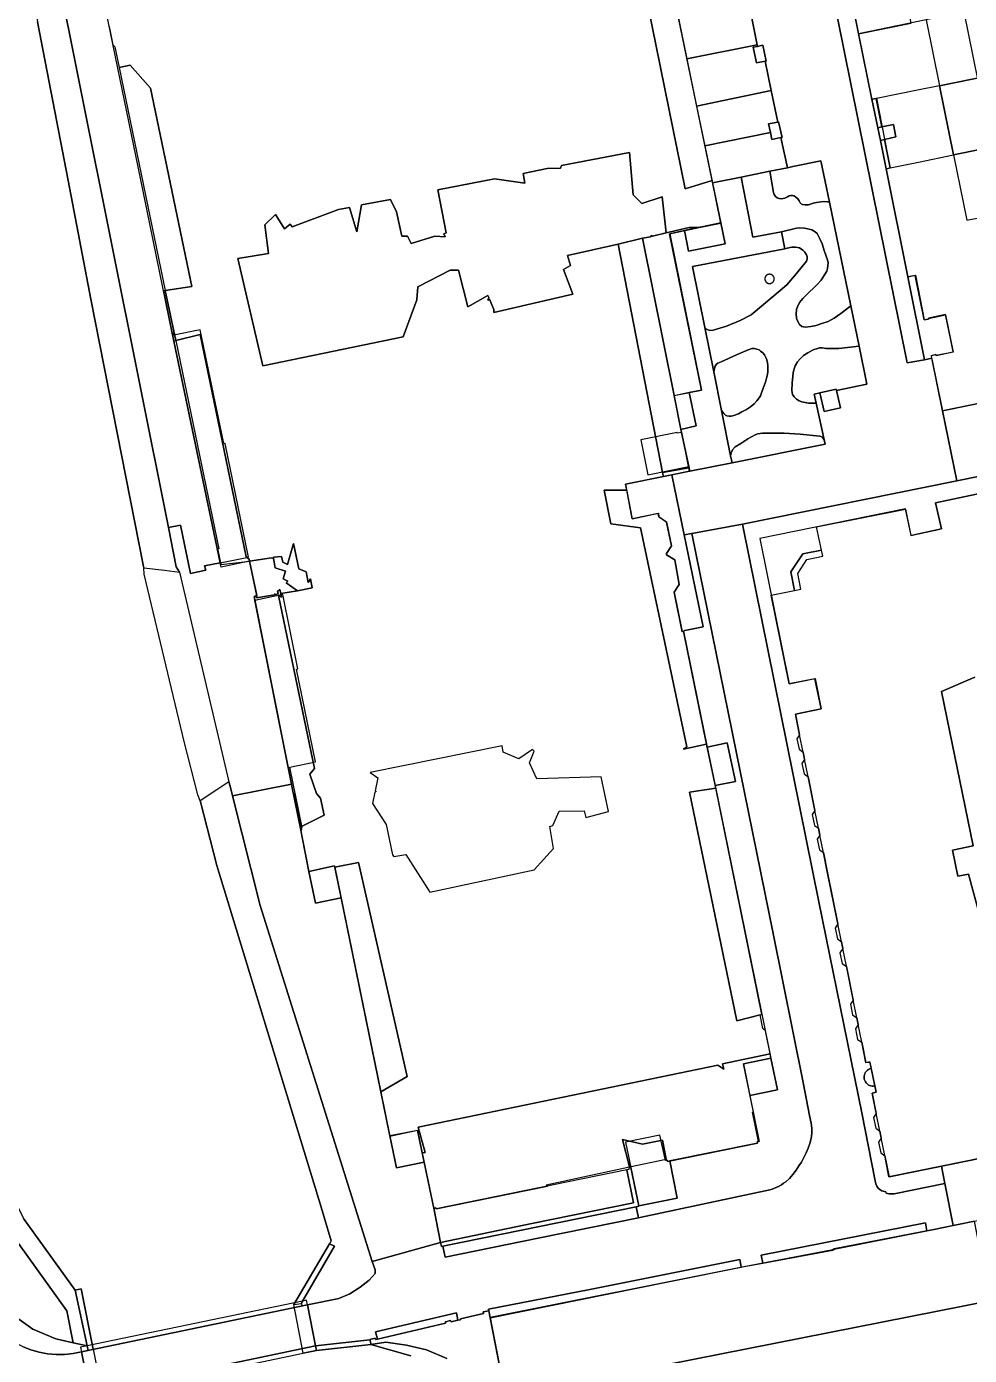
# Model space of a CAD drawing. Header units: metres. Extents: x -62 to 637, y -499 to 559.
# Drawn here: x 192.9 to 264.6, y 169.2 to 270.3 of the extents above; entities that cross this region are included whole.
import ezdxf

# ---------------------------------------------------------------- set-up
doc = ezdxf.new("R2010")
doc.units = ezdxf.units.M

msp = doc.modelspace()

# ---------------------------------------------------------------- linework, layer by layer
at = {"layer": 'building_2', "color": 1}
for points in [[(260.2, 270.53), (260.02, 271.41), (263.56, 271.25), (264.23, 271.38), (263.14, 276.78), (255.1, 275.16), (256.2, 269.72), (260.2, 270.53)], [(241.53, 275.62), (240.33, 275.47), (239.85, 273.41), (242.99, 257.91), (245.05, 258.56), (242.03, 273.16), (241.53, 275.62)], [(203.44, 250.19), (205.45, 250.5), (202.31, 265.59), (200.77, 267.34), (199.92, 267.16), (203.44, 250.19)], [(239.7, 256.81), (239.05, 257.47), (238.75, 260.69), (233.6, 259.69), (233.52, 259.5), (232.49, 259.47), (230.66, 259.09), (230.79, 258.34), (228.49, 258.69), (224.18, 257.84), (224.82, 254.56), (224.63, 254.5), (224.73, 254.28), (223.95, 254.31), (222.14, 253.75), (221.88, 254.31), (221.43, 254.31), (221.02, 256.16), (220.58, 257.12), (218.37, 256.69), (218.01, 254.66), (217.45, 256.5), (216.62, 256.34), (213.09, 255.03), (212.94, 255.22), (212.5, 254.88), (211.83, 255.97), (211.01, 255.19), (211.29, 253), (208.96, 252.62), (210.87, 244.44), (221.53, 246.66), (222.59, 249.47), (222.65, 250.47), (225.12, 251.72), (225.74, 251.72), (226.47, 248.94), (227.99, 249.81), (228.06, 249.66), (227.99, 249.44), (228.11, 249.53), (228.44, 248.75), (228.45, 248.5), (234.46, 249.91), (233.73, 251.78), (234.27, 252.09), (234.05, 252.84), (237.89, 253.72), (239.75, 254.16), (240.36, 254.28), (240.43, 254.38), (240.51, 254.31), (241.55, 254.56), (241.24, 257.31), (239.7, 256.81)], [(240.36, 254.28), (239.75, 254.16), (242.15, 242.19), (244.24, 242.59), (241.81, 254.5), (244.06, 254.97), (243.31, 254.97), (241.55, 254.56), (240.51, 254.31), (240.43, 254.38), (240.36, 254.28)], [(243.27, 236.69), (242.91, 238.5), (242.71, 239.38), (242.15, 242.19), (239.75, 254.16), (237.89, 253.72), (241.27, 236.34), (243.27, 236.69)], [(204.09, 246.34), (204.23, 246.38), (203.44, 250.19), (203.3, 250.16), (203.96, 246.94), (204.09, 246.34)], [(209.84, 229.59), (209.85, 229.62), (209.83, 229.75), (209.59, 229.91), (206.09, 246.84), (204.23, 246.38), (207.51, 230.53), (207.4, 230.56), (207.66, 229.34), (209.66, 229.56), (209.84, 229.59)], [(243.34, 236.44), (243.27, 236.69), (241.27, 236.34), (241.34, 236.03), (243.34, 236.44)], [(239.59, 232.12), (243.12, 215.47), (242.88, 215.28), (244.63, 215.66), (242.87, 224.25), (242.78, 224.22), (242.17, 227.22), (242.55, 227.81), (242.2, 229.69), (241.59, 230.06), (241.57, 230.16), (241.97, 230.75), (241.59, 232.56), (241, 232.97), (240.95, 233.22), (238.97, 232.81), (238.55, 235), (236.83, 235), (237.35, 232.44), (239.59, 232.12)], [(214.15, 228.78), (213.61, 229), (213.2, 230.94), (212.73, 229.34), (212.37, 229.5), (212.27, 229.94), (211.66, 229.88), (211.68, 229.78), (211.81, 229.09), (212.58, 228.84), (212.41, 228.25), (212.77, 228.06), (212.63, 227.94), (213.51, 227.34), (214.62, 227.56), (214.48, 228.25), (214.3, 227.97), (214.15, 228.78)], [(212.63, 227.94), (212.77, 228.06), (212.41, 228.25), (212.58, 228.84), (211.81, 229.09), (211.68, 229.78), (211.51, 229.84), (209.84, 229.59), (210.4, 226.97), (210.39, 226.81), (211.75, 227.03), (211.8, 227.09), (211.84, 227.06), (212.02, 227.09), (211.98, 227.28), (212.16, 227.44), (212.22, 227.12), (213.51, 227.34), (212.63, 227.94)], [(212.02, 227.09), (211.84, 227.06), (211.8, 227.09), (211.75, 227.03), (210.39, 226.81), (210.4, 226.97), (210.21, 226.91), (210.23, 226.78), (213.2, 211.84), (213.26, 211.91), (213.74, 209.38), (215.52, 210.25), (215.25, 211.56), (214.95, 211.91), (214.44, 213.38), (214.79, 213.81), (212.05, 226.97), (212.28, 226.84), (212.22, 227.12), (212.16, 227.44), (211.98, 227.28), (212.02, 227.09)], [(230.33, 214.56), (229.16, 215.06), (229.06, 215.53), (219.03, 213.5), (219.62, 213.09), (219.41, 212.12), (219.48, 212.06), (219.39, 212), (219.2, 211.16), (220.25, 209.56), (220.73, 207.25), (220.83, 207.12), (221.73, 207.28), (223.57, 204.41), (231.51, 206.09), (232.97, 207.72), (232.69, 209.41), (232.93, 209.47), (233.41, 210.56), (235.32, 210.59), (235.44, 210.09), (237.16, 210.53), (236.61, 213.19), (231.7, 213.03), (231.16, 214.25), (231.52, 215.12), (231.38, 215.25), (230.33, 214.56)], [(246.93, 194.62), (248.71, 195.06), (248.84, 195.09), (245.32, 212.31), (243.34, 212), (246.93, 194.62)], [(216.33, 206.31), (219.84, 189.22), (221.84, 190.38), (218.15, 206.66), (216.33, 206.31)], [(238.24, 185.59), (239.75, 185.22), (241.27, 185.53), (241.55, 184.09), (241.56, 184), (241.64, 184), (241.66, 183.91), (248.49, 185.31), (248.48, 185.41), (248.59, 185.44), (248.12, 187.66), (248.19, 187.66), (247.44, 191.34), (249.52, 191.78), (249.46, 192.09), (245.84, 191.34), (245.93, 190.94), (245.49, 191.25), (222.69, 186.53), (223.22, 184.59), (222.99, 184.56), (223.86, 180.34), (224.02, 180.38), (224.05, 180.31), (232.51, 182.03), (232.42, 182.12), (238.77, 183.5), (238.24, 185.59)], [(239.75, 185.22), (238.24, 185.59), (238.77, 183.5), (241.55, 184.09), (241.27, 185.53), (239.75, 185.22)], [(229.33, 166.03), (266.17, 173.31), (265.01, 179.38), (261.8, 178.72), (254.34, 177.25), (254.24, 177.19), (247.34, 175.88), (228.17, 172.03), (229.33, 166.03)]]:
    msp.add_lwpolyline(points, close=True, dxfattribs=at)
for points in [[(199.16, 270.28), (199.45, 268.88), (199.59, 268.72), (199.92, 267.16), (200.77, 267.34), (202.31, 265.59), (205.45, 250.5), (203.44, 250.19), (204.23, 246.38), (206.09, 246.84), (209.59, 229.91), (209.83, 229.75), (209.85, 229.62), (209.84, 229.59), (211.51, 229.84), (211.68, 229.78), (211.66, 229.88), (212.27, 229.94), (212.37, 229.5), (212.73, 229.34), (213.2, 230.94), (213.61, 229), (214.15, 228.78), (214.3, 227.97), (214.48, 228.25), (214.62, 227.56), (213.51, 227.34), (212.22, 227.12), (212.28, 226.84), (212.05, 226.97), (214.79, 213.81), (214.44, 213.38), (214.95, 211.91), (215.25, 211.56), (215.52, 210.25), (213.74, 209.38), (213.7, 209.34), (214.37, 205.97), (216.31, 206.41), (216.33, 206.31), (218.15, 206.66), (221.84, 190.38), (219.84, 189.22), (220.53, 185.84), (222.64, 186.28), (222.99, 184.56), (223.22, 184.59), (222.69, 186.53), (245.49, 191.25), (245.93, 190.94), (245.84, 191.34), (249.46, 192.09), (249.1, 193.84), (248.92, 194.03), (248.71, 195.06), (246.93, 194.62), (243.34, 212), (245.32, 212.31), (244.63, 215.66), (242.88, 215.28), (243.12, 215.47), (243.12, 215.47), (239.59, 232.12), (237.35, 232.44), (236.83, 235), (238.55, 235), (238.45, 235.44), (241.34, 236.03), (241.27, 236.34), (237.89, 253.72), (234.05, 252.84), (234.27, 252.09), (233.73, 251.78), (234.46, 249.91), (228.45, 248.5), (228.44, 248.75), (228.11, 249.53), (227.99, 249.44), (228.06, 249.66), (227.99, 249.81), (226.47, 248.94), (225.74, 251.72), (225.12, 251.72), (222.65, 250.47), (222.59, 249.47), (221.53, 246.66), (210.87, 244.44), (208.96, 252.62), (211.29, 253), (211.01, 255.19), (211.83, 255.97), (212.5, 254.88), (212.94, 255.22), (213.09, 255.03), (216.62, 256.34), (217.45, 256.5), (218.01, 254.66), (218.37, 256.69), (220.58, 257.12), (221.02, 256.16), (221.43, 254.31), (221.88, 254.31), (222.14, 253.75), (223.95, 254.31), (224.73, 254.28), (224.63, 254.5), (224.82, 254.56), (224.18, 257.84), (228.49, 258.69), (230.79, 258.34), (230.66, 259.09), (232.49, 259.47), (233.52, 259.5), (233.6, 259.69), (238.75, 260.69), (239.05, 257.47), (239.7, 256.81), (241.24, 257.31), (241.55, 254.56), (243.31, 254.97), (244.06, 254.97), (245.72, 255.31), (245.05, 258.56), (242.99, 257.91), (239.85, 273.41)], [(267.44, 255.5), (264.23, 271.38), (261.33, 270.78), (256.2, 269.72), (257.2, 264.72), (257.56, 264.81), (258.6, 259.5), (258.29, 259.44), (259.95, 251.22), (260.52, 251.34), (261.19, 247.94), (261.52, 248), (261.51, 248.06), (262.82, 248.34), (263.4, 245.5), (262.09, 245.25), (262.07, 245.31), (261.73, 245.22), (262.59, 241.03), (268.22, 242.19)], [(265.65, 234.78), (262.06, 234.03), (262.51, 232.06), (260.19, 231.53), (259.77, 233.56), (248.68, 231.31), (250.91, 220.25), (252.88, 220.66), (253.34, 218.34), (251.39, 217.94), (251.7, 216.38), (251.49, 216.06), (251.68, 215.28), (251.97, 215.06), (252.08, 214.5), (251.88, 214.19), (252.05, 213.41), (252.35, 213.19), (252.87, 210.62), (252.66, 210.31), (252.84, 209.47), (253.14, 209.28), (253.25, 208.75), (253.05, 208.44), (253.22, 207.62), (253.52, 207.41), (253.84, 205.88), (254.62, 202), (254.4, 201.66), (254.58, 200.84), (254.89, 200.62), (254.99, 200.12), (254.78, 199.78), (254.95, 198.97), (255.27, 198.75), (255.78, 196.19), (255.57, 195.88), (255.74, 195.06), (256.06, 194.84), (256.16, 194.34), (255.95, 194), (256.12, 193.19), (256.44, 193), (256.75, 191.44), (257.06, 191.47), (257.06, 191.47), (257.54, 189.19), (257.23, 189.12), (257.53, 187.56), (257.32, 187.25), (257.5, 186.44), (257.8, 186.22), (257.91, 185.69), (257.72, 185.38), (257.88, 184.56), (258.18, 184.34), (258.51, 182.75), (266.13, 184.28)], [(265.05, 220.75), (262.5, 219.66), (262.5, 219.66), (264.92, 207.94), (263.34, 207.59), (263.74, 205.62), (264.57, 205.78), (270.17, 185.09)], [(270.17, 185.09), (264.57, 205.78), (263.74, 205.62), (263.34, 207.59), (264.92, 207.94), (262.5, 219.66), (265.05, 220.75)]]:
    msp.add_lwpolyline(points, dxfattribs=at)
at = {"layer": 'road_0', "color": 8}
for points in [[(246.83, 277.14), (248.47, 268.88), (248.49, 268.76), (248.91, 268.84), (249.15, 267.64), (249.09, 267.63), (249.55, 265.4), (250.04, 263), (250.09, 263.01), (250.37, 261.83), (250.29, 261.82), (250.78, 259.53), (251.18, 259.62), (253.32, 260.04), (253.97, 256.91), (255.6, 249.02), (256.23, 245.94), (256.82, 243.06), (254.51, 242.58), (254.82, 241.26), (253.57, 240.97), (253.25, 242.4), (252.81, 242.3), (252.96, 241.61), (253.61, 238.72), (253.64, 238.5), (246.57, 237.06), (243.35, 236.44), (241.99, 236.17), (242.93, 231.58), (243.51, 231.7), (247.35, 232.41), (263.66, 235.71), (262.59, 241.03), (261.78, 245.03), (261.21, 244.92), (259.9, 244.69), (255.06, 268.54), (250.47, 291.26)], [(242.03, 273.15), (243.13, 267.82), (248.47, 268.88), (246.83, 277.14)], [(307.55, 244.61), (263.66, 235.71), (247.35, 232.41), (253.16, 203.67), (256.44, 187.62), (257.46, 182.43), (257.51, 182.22), (257.58, 182.04), (257.69, 181.89), (257.83, 181.74), (257.96, 181.67), (258.28, 181.61), (258.3, 181.51), (258.5, 181.44), (258.7, 181.44), (258.9, 181.46), (262.75, 182.23), (262.51, 183.55), (258.5, 182.74), (258.18, 184.36), (257.91, 185.7), (257.81, 186.22), (257.54, 187.58), (257.22, 189.12), (257.54, 189.19), (257.44, 189.66), (257.33, 189.64), (257.23, 189.65), (257.12, 189.67), (257.02, 189.7), (256.93, 189.75), (256.85, 189.82), (256.77, 189.89), (256.71, 189.98), (256.67, 190.08), (256.63, 190.18), (256.62, 190.28), (256.62, 190.39), (256.64, 190.5), (256.68, 190.6), (256.73, 190.7), (256.79, 190.78), (256.87, 190.86), (256.96, 190.92), (257.06, 190.97), (257.16, 191), (257.06, 191.48), (256.75, 191.42), (256.43, 192.99), (256.16, 194.33), (256.06, 194.84), (255.79, 196.2), (255.27, 198.76), (254.99, 200.12), (254.89, 200.63), (254.62, 201.99), (253.83, 205.86), (253.52, 207.4), (253.25, 208.74), (253.14, 209.28), (252.87, 210.61), (252.35, 213.18), (252.08, 214.51), (251.97, 215.06), (251.7, 216.38), (251.39, 217.94), (253.34, 218.34), (252.87, 220.64), (250.92, 220.25), (249.55, 226.99), (251.32, 227.36), (251.03, 228.78), (251.95, 230.15), (253.37, 230.43), (253, 232.2), (259.77, 233.55), (260.18, 231.54), (262.51, 232.06), (262.06, 234.02), (265.65, 234.78)], [(197.7, 166.28), (197.07, 169.43), (197.07, 169.43), (196.43, 169.29), (195.78, 169.22), (195.13, 169.21), (194.48, 169.27), (193.84, 169.39), (193.21, 169.57), (192.61, 169.81), (192.03, 170.11), (191.49, 170.47), (190.05, 171.3), (189.26, 171.83), (188.26, 172.5), (188.24, 172.52), (189.75, 167.79)]]:
    msp.add_lwpolyline(points, dxfattribs=at)
for points in [[(203.96, 246.93), (201.54, 258.72), (199.11, 270.56), (198.6, 272.98), (200.71, 273.41), (199.99, 276.92), (200.16, 276.96), (200.14, 277.06), (199.51, 276.97), (196.42, 276.32), (196.49, 276), (195.22, 275.74), (194.96, 275.69), (203.67, 232.14), (204.6, 232.32), (205.35, 228.66), (206.53, 228.91), (206.43, 229.23), (207.62, 229.45), (203.96, 246.93)], [(289.68, 276.51), (286.8, 275.95), (278.39, 274.41), (276.2, 273.98), (274.72, 273.67), (272.52, 273.23), (264.23, 271.38), (261.33, 270.77), (262.34, 265.76), (287.91, 270.97), (287.71, 271.78), (288.11, 271.87), (288.31, 271.06), (290.65, 271.53), (289.68, 276.51)], [(295.81, 272.55), (293.95, 272.18), (290.65, 271.53), (288.31, 271.06), (288.06, 271), (287.91, 270.97), (262.34, 265.76), (263.42, 260.51), (291.73, 266.23), (295.02, 266.9), (296.86, 267.27), (295.81, 272.55)], [(249.09, 267.63), (248.42, 267.5), (248.17, 268.69), (248.49, 268.76), (248.47, 268.88), (243.13, 267.82), (243.87, 264.2), (249.55, 265.4), (249.09, 267.63)], [(291.73, 266.23), (263.42, 260.51), (264.43, 255.53), (267.31, 256.09), (289.88, 260.64), (292.75, 261.24), (291.73, 266.23)], [(250.04, 263), (249.55, 265.4), (243.87, 264.2), (244.5, 261.19), (249.49, 262.2), (249.34, 262.86), (250.04, 263)], [(262.34, 265.76), (260.69, 265.43), (257.56, 264.8), (257.52, 264.79), (257.97, 262.64), (258.84, 262.81), (259.04, 261.87), (258.17, 261.68), (258.6, 259.51), (260.76, 259.96), (263.42, 260.51), (262.34, 265.76)], [(250.29, 261.82), (249.6, 261.67), (249.49, 262.2), (244.5, 261.19), (245.08, 258.37), (247.26, 258.81), (249.44, 259.26), (250.78, 259.53), (250.29, 261.82)], [(251.18, 259.62), (250.78, 259.53), (249.44, 259.26), (249.72, 257.64), (249.77, 257.48), (249.88, 257.34), (250, 257.24), (250.14, 257.18), (250.34, 257.17), (250.58, 257.2), (250.79, 257.32), (250.92, 257.38), (251.04, 257.4), (251.17, 257.4), (251.29, 257.38), (251.43, 257.29), (251.58, 257.15), (251.68, 257), (251.75, 256.85), (251.83, 256.79), (251.93, 256.73), (252.13, 256.7), (252.38, 256.7), (252.54, 256.75), (252.74, 256.83), (253, 256.89), (253.31, 256.94), (253.55, 256.96), (253.84, 256.94), (253.97, 256.91), (253.32, 260.04), (251.18, 259.62)], [(244.49, 247.36), (243.55, 252), (250.58, 253.36), (250.33, 254.66), (248.15, 254.23), (247.26, 258.81), (245.08, 258.37), (245.71, 255.32), (246.03, 253.74), (243.25, 253.18), (242.95, 254.74), (241.82, 254.5), (244.24, 242.6), (243.3, 242.41), (243.84, 239.88), (242.67, 239.6), (242.71, 239.39), (243.27, 236.78), (243.35, 236.44), (246.57, 237.06), (246.46, 237.6), (245.76, 241.06), (245.17, 243.99), (244.49, 247.36)], [(255.6, 249.02), (254.84, 248.43), (254.33, 248.08), (253.88, 247.83), (253.41, 247.67), (252.96, 247.52), (252.55, 247.44), (252.14, 247.39), (251.88, 247.45), (251.69, 247.59), (251.53, 247.92), (251.47, 248.09), (251.44, 248.4), (251.48, 248.74), (251.56, 249.02), (251.72, 249.29), (251.96, 249.57), (252.16, 249.79), (253.06, 250.66), (253.35, 250.96), (253.59, 251.38), (253.78, 251.66), (253.84, 251.86), (253.85, 252.08), (253.88, 252.29), (253.82, 252.52), (253.61, 253.16), (253.42, 253.73), (253.27, 254.06), (253.17, 254.28), (253.05, 254.52), (252.89, 254.65), (252.64, 254.8), (252.34, 254.88), (252.08, 254.93), (251.72, 254.96), (251.46, 254.93), (250.33, 254.66), (250.58, 253.36), (250.75, 253.4), (251.11, 253.49), (251.4, 253.49), (251.69, 253.42), (251.94, 253.25), (252.1, 253.1), (252.23, 252.89), (252.27, 252.77), (252.27, 252.57), (252.22, 252.42), (251.46, 251.48), (250.73, 250.62), (249.74, 249.79), (248.02, 248.34), (247.18, 247.9), (246.15, 247.46), (245.14, 247.16), (244.84, 247.13), (244.63, 247.24), (244.49, 247.36), (245.17, 243.99), (245.23, 244.25), (245.29, 244.42), (245.37, 244.57), (245.49, 244.66), (245.74, 244.75), (246.91, 245.28), (247.78, 245.67), (247.95, 245.73), (248.08, 245.76), (248.28, 245.76), (248.45, 245.72), (248.62, 245.66), (248.74, 245.57), (248.9, 245.44), (249.03, 245.29), (249.14, 245.09), (249.2, 244.9), (249.26, 244.68), (249.3, 244.45), (249.3, 244.2), (249.29, 244.02), (249.26, 243.78), (249.19, 243.51), (249.1, 243.22), (248.94, 242.76), (248.73, 242.18), (248.63, 242.02), (248.46, 241.8), (248.24, 241.55), (247.97, 241.33), (247.67, 241.13), (247.31, 240.94), (247.05, 240.81), (246.7, 240.68), (246.51, 240.63), (246.35, 240.62), (246.17, 240.65), (246.07, 240.71), (245.95, 240.82), (245.76, 241.06), (246.46, 237.6), (246.51, 237.84), (246.6, 238.05), (246.81, 238.28), (247.24, 238.55), (247.77, 238.89), (248.32, 239.2), (248.52, 239.28), (248.88, 239.33), (250.53, 239.34), (251.74, 239.25), (253.24, 239.1), (253.44, 239.02), (253.53, 238.89), (253.61, 238.72), (252.96, 241.61), (252.91, 241.61), (252.39, 241.62), (252.12, 241.65), (251.88, 241.71), (251.67, 241.78), (251.48, 241.92), (251.29, 242.09), (251.17, 242.26), (251.12, 242.58), (251.13, 243.13), (251.22, 243.92), (251.26, 244.14), (251.36, 244.46), (251.54, 244.76), (251.74, 244.98), (251.99, 245.24), (252.32, 245.45), (252.75, 245.66), (253.06, 245.78), (253.23, 245.83), (253.42, 245.82), (253.72, 245.77), (254.69, 245.77), (256.23, 245.94), (255.6, 249.02)], [(306.78, 248.58), (306.07, 249.87), (300.08, 248.62), (292.11, 247.01), (286.65, 245.9), (281.35, 244.83), (275.93, 243.73), (273.09, 243.18), (270.75, 242.7), (262.59, 241.03), (263.66, 235.71), (307.55, 244.61), (306.81, 248.52), (306.78, 248.58)], [(207.62, 229.45), (206.43, 229.23), (206.53, 228.91), (205.35, 228.66), (204.6, 232.32), (203.67, 232.14), (204.27, 229.15), (204.53, 228.76), (208.26, 212.8), (208.38, 212.47), (208.56, 211.73), (213.04, 212.62), (210.26, 226.6), (210.19, 226.91), (210.4, 226.96), (209.84, 229.59), (207.7, 229.14), (207.62, 229.45)], [(261.4, 178.64), (261.8, 178.71), (263.39, 179.04), (262.75, 182.23), (258.9, 181.46), (258.7, 181.44), (258.5, 181.44), (258.3, 181.51), (258.28, 181.61), (257.96, 181.67), (257.83, 181.74), (257.69, 181.89), (257.58, 182.04), (257.51, 182.22), (257.46, 182.43), (256.44, 187.62), (253.16, 203.67), (247.35, 232.41), (243.51, 231.7), (249.66, 201.38), (251.97, 189.91), (252.47, 187.41), (252.59, 186.82), (252.62, 186.62), (252.64, 186.44), (252.64, 186.05), (252.59, 185.67), (252.49, 185.29), (252.36, 184.92), (252.2, 184.57), (252.03, 184.21), (251.85, 183.86), (251.66, 183.57), (251.44, 183.24), (251.2, 182.92), (250.93, 182.62), (250.66, 182.36), (250.49, 182.25), (250.33, 182.14), (250.16, 182.04), (249.98, 181.96), (249.8, 181.88), (249.63, 181.8), (249.44, 181.74), (239.68, 179.67), (239.44, 179.63), (231.8, 178.08), (224.73, 176.62), (224.55, 177.47), (224.45, 177.45), (224.39, 177.75), (219.19, 176.3), (219.41, 175.67), (219.41, 175.38), (218.94, 174.89), (218.27, 174.34), (217.49, 173.83), (216.64, 173.48), (214.26, 173.01), (214.88, 169.88), (219, 170.35), (218.99, 170.36), (219.4, 170.46), (219.43, 170.36), (219.58, 170.4), (219.44, 170.94), (225.59, 172.39), (225.71, 171.83), (225.89, 171.87), (225.91, 171.93), (227.32, 172.27), (227.65, 172.35), (227.63, 172.46), (228.06, 172.55), (228.03, 172.66), (235.75, 174.18), (244.11, 175.85), (247.16, 176.46), (247.27, 175.87), (247.34, 175.89), (248.91, 176.18), (248.78, 176.77), (261.28, 179.23), (261.4, 178.64)], [(243.51, 231.7), (242.93, 231.58), (244.37, 224.59), (242.96, 224.3), (242.87, 224.25), (244.68, 215.43), (246.19, 215.77), (246.82, 212.83), (245.27, 212.52), (249.52, 191.77), (250.02, 189.36), (247.93, 188.93), (248.64, 185.44), (248.48, 185.41), (248.49, 185.31), (241.83, 183.95), (242.4, 181.13), (239.46, 180.53), (239.46, 180.51), (239.26, 180.47), (239.44, 179.63), (239.68, 179.67), (249.44, 181.74), (249.63, 181.8), (249.8, 181.88), (249.98, 181.96), (250.16, 182.04), (250.33, 182.14), (250.49, 182.25), (250.66, 182.36), (250.93, 182.62), (251.2, 182.92), (251.44, 183.24), (251.66, 183.57), (251.85, 183.86), (252.03, 184.21), (252.2, 184.57), (252.36, 184.92), (252.49, 185.29), (252.59, 185.67), (252.64, 186.05), (252.64, 186.44), (252.62, 186.62), (252.59, 186.82), (252.47, 187.41), (251.97, 189.91), (249.66, 201.38), (243.51, 231.7)], [(213.04, 212.62), (208.56, 211.73), (210.65, 203.39), (219.19, 176.3), (224.39, 177.75), (223.86, 180.35), (223.14, 183.85), (221.03, 183.42), (220.53, 185.85), (216.82, 203.96), (214.87, 203.57), (214.37, 205.98), (213.74, 209.12), (213.04, 212.6), (213.04, 212.62)], [(302.87, 187.05), (303.11, 187.1), (316.92, 189.91), (316.82, 190.41), (316.99, 190.44), (316.58, 192.46), (316.38, 193.44), (316.19, 194.42), (316.15, 194.65), (311.53, 193.75), (300.38, 191.48), (300.34, 191.7), (292.35, 190.08), (292.39, 189.87), (273.1, 185.7), (262.51, 183.55), (262.75, 182.23), (263.39, 179.04), (265.01, 179.37), (265.39, 179.45), (265.75, 179.52), (265.62, 180.16), (302.72, 187.81), (302.87, 187.05)]]:
    msp.add_lwpolyline(points, close=True, dxfattribs=at)
at = {"layer": 'road_1', "color": 7}
for points in [[(257.97, 262.64), (257.65, 262.56), (257.85, 261.61), (258.17, 261.68), (259.04, 261.87), (258.84, 262.81), (257.97, 262.64)], [(214.88, 169.88), (214.26, 173.01), (197.07, 169.43), (197.7, 166.28), (214.88, 169.88)]]:
    msp.add_lwpolyline(points, close=True, dxfattribs=at)
msp.add_lwpolyline([(266.17, 173.31), (229.33, 166.03), (230.48, 160.07), (234.67, 161.06), (235.55, 161.27), (241.39, 162.65), (241.13, 163.82), (243.38, 164.41), (243.66, 163.28), (267.72, 169.1)], dxfattribs=at)
at = {"layer": 'terrain_0', "color": 8}
msp.add_lwpolyline([(250.47, 291.26), (255.06, 268.54), (259.9, 244.69), (261.21, 244.92), (259.95, 251.23), (258.29, 259.45), (257.85, 261.61), (257.65, 262.56), (257.21, 264.73), (256.2, 269.73), (255.1, 275.16)], dxfattribs=at)
for points in [[(257.52, 264.79), (257.21, 264.73), (257.65, 262.56), (257.97, 262.64), (257.52, 264.79)], [(258.17, 261.68), (257.85, 261.61), (258.29, 259.45), (258.6, 259.51), (258.17, 261.68)], [(245.71, 255.32), (242.95, 254.74), (243.25, 253.18), (246.03, 253.74), (245.71, 255.32)], [(249.19, 250.8), (249.19, 250.8), (249.19, 250.8), (249.19, 250.79), (249.2, 250.79), (249.2, 250.79), (249.2, 250.79), (249.21, 250.78), (249.21, 250.78), (249.21, 250.78), (249.21, 250.78), (249.22, 250.77), (249.22, 250.77), (249.22, 250.77), (249.23, 250.77), (249.23, 250.77), (249.23, 250.76), (249.24, 250.76), (249.24, 250.76), (249.24, 250.76), (249.25, 250.76), (249.25, 250.75), (249.25, 250.75), (249.26, 250.75), (249.26, 250.75), (249.26, 250.75), (249.27, 250.75), (249.27, 250.74), (249.27, 250.74), (249.28, 250.74), (249.28, 250.74), (249.28, 250.74), (249.29, 250.74), (249.29, 250.74), (249.29, 250.73), (249.3, 250.73), (249.3, 250.73), (249.3, 250.73), (249.31, 250.73), (249.31, 250.73), (249.31, 250.73), (249.32, 250.73), (249.32, 250.73), (249.32, 250.72), (249.33, 250.72), (249.33, 250.72), (249.33, 250.72), (249.34, 250.72), (249.34, 250.72), (249.35, 250.72), (249.35, 250.72), (249.35, 250.72), (249.36, 250.72), (249.36, 250.72), (249.36, 250.72), (249.37, 250.72), (249.37, 250.71), (249.37, 250.71), (249.38, 250.71), (249.38, 250.71), (249.39, 250.71), (249.39, 250.71), (249.39, 250.71), (249.4, 250.71), (249.4, 250.71), (249.4, 250.71), (249.41, 250.71), (249.41, 250.71), (249.41, 250.71), (249.42, 250.71), (249.42, 250.71), (249.43, 250.71), (249.43, 250.71), (249.43, 250.71), (249.44, 250.71), (249.44, 250.71), (249.44, 250.71), (249.45, 250.71), (249.45, 250.71), (249.46, 250.71), (249.46, 250.71), (249.46, 250.72), (249.47, 250.72), (249.47, 250.72), (249.47, 250.72), (249.48, 250.72), (249.48, 250.72), (249.48, 250.72), (249.49, 250.72), (249.49, 250.72), (249.5, 250.72), (249.5, 250.72), (249.5, 250.72), (249.51, 250.72), (249.51, 250.73), (249.51, 250.73), (249.52, 250.73), (249.52, 250.73), (249.52, 250.73), (249.53, 250.73), (249.53, 250.73), (249.54, 250.73), (249.55, 250.74), (249.55, 250.74), (249.56, 250.74), (249.57, 250.75), (249.58, 250.75), (249.59, 250.76), (249.6, 250.76), (249.61, 250.77), (249.61, 250.77), (249.62, 250.78), (249.63, 250.78), (249.64, 250.79), (249.65, 250.79), (249.65, 250.8), (249.66, 250.81), (249.67, 250.81), (249.67, 250.82), (249.68, 250.83), (249.69, 250.83), (249.69, 250.84), (249.7, 250.85), (249.71, 250.86), (249.71, 250.87), (249.72, 250.87), (249.72, 250.88), (249.73, 250.89), (249.73, 250.9), (249.74, 250.91), (249.74, 250.92), (249.74, 250.92), (249.75, 250.93), (249.75, 250.94), (249.75, 250.95), (249.76, 250.96), (249.76, 250.97), (249.76, 250.98), (249.77, 250.99), (249.77, 251), (249.77, 251.01), (249.77, 251.02), (249.77, 251.03), (249.77, 251.04), (249.77, 251.05), (249.77, 251.05), (249.77, 251.06), (249.77, 251.07), (249.77, 251.08), (249.77, 251.09), (249.77, 251.1), (249.77, 251.11), (249.77, 251.12), (249.77, 251.13), (249.77, 251.14), (249.76, 251.15), (249.76, 251.16), (249.76, 251.17), (249.76, 251.18), (249.75, 251.19), (249.75, 251.2), (249.75, 251.21), (249.74, 251.21), (249.74, 251.22), (249.73, 251.23), (249.73, 251.24), (249.72, 251.25), (249.72, 251.26), (249.71, 251.26), (249.71, 251.27), (249.7, 251.28), (249.7, 251.29), (249.69, 251.29), (249.68, 251.3), (249.68, 251.31), (249.67, 251.32), (249.66, 251.32), (249.66, 251.33), (249.65, 251.34), (249.64, 251.34), (249.63, 251.35), (249.63, 251.35), (249.62, 251.36), (249.61, 251.36), (249.6, 251.37), (249.59, 251.37), (249.58, 251.38), (249.58, 251.38), (249.57, 251.39), (249.56, 251.39), (249.55, 251.39), (249.54, 251.4), (249.53, 251.4), (249.52, 251.4), (249.51, 251.41), (249.5, 251.41), (249.49, 251.41), (249.48, 251.41), (249.47, 251.41), (249.46, 251.41), (249.46, 251.41), (249.46, 251.42), (249.45, 251.42), (249.44, 251.42), (249.43, 251.42), (249.42, 251.42), (249.41, 251.42), (249.4, 251.42), (249.39, 251.42), (249.38, 251.42), (249.37, 251.42), (249.36, 251.42), (249.36, 251.41), (249.35, 251.41), (249.34, 251.41), (249.33, 251.41), (249.32, 251.41), (249.31, 251.4), (249.3, 251.4), (249.29, 251.4), (249.28, 251.39), (249.28, 251.39), (249.27, 251.39), (249.26, 251.38), (249.25, 251.38), (249.24, 251.38), (249.23, 251.37), (249.23, 251.37), (249.22, 251.36), (249.21, 251.36), (249.2, 251.35), (249.2, 251.35), (249.19, 251.34), (249.18, 251.33), (249.18, 251.33), (249.17, 251.32), (249.16, 251.31), (249.16, 251.31), (249.15, 251.3), (249.14, 251.29), (249.14, 251.29), (249.13, 251.28), (249.13, 251.27), (249.12, 251.27), (249.12, 251.26), (249.11, 251.25), (249.11, 251.24), (249.1, 251.23), (249.1, 251.23), (249.09, 251.22), (249.09, 251.21), (249.09, 251.2), (249.08, 251.19), (249.08, 251.18), (249.08, 251.17), (249.08, 251.17), (249.07, 251.16), (249.07, 251.15), (249.07, 251.14), (249.07, 251.13), (249.07, 251.12), (249.06, 251.11), (249.06, 251.1), (249.06, 251.09), (249.06, 251.08), (249.06, 251.08), (249.06, 251.07), (249.06, 251.06), (249.06, 251.05), (249.06, 251.04), (249.06, 251.03), (249.06, 251.02), (249.07, 251.01), (249.07, 251), (249.07, 250.99), (249.07, 250.98), (249.07, 250.98), (249.08, 250.97), (249.08, 250.96), (249.08, 250.95), (249.09, 250.94), (249.09, 250.93), (249.09, 250.92), (249.1, 250.92), (249.1, 250.91), (249.1, 250.9), (249.11, 250.89), (249.11, 250.88), (249.12, 250.88), (249.12, 250.87), (249.13, 250.86), (249.14, 250.85), (249.14, 250.85), (249.15, 250.84), (249.15, 250.83), (249.16, 250.83), (249.17, 250.82), (249.17, 250.81), (249.18, 250.81), (249.19, 250.8)], [(259.95, 251.23), (261.21, 244.92), (261.78, 245.03), (261.74, 245.23), (262.07, 245.31), (262.09, 245.24), (263.4, 245.51), (263.21, 246.41), (262.82, 248.35), (261.51, 248.08), (261.52, 248.01), (261.19, 247.94), (260.51, 251.33), (259.95, 251.23)], [(203.96, 246.93), (207.62, 229.45), (209.76, 229.9), (207.99, 238.55), (207.88, 238.53), (206.1, 247.18), (204.09, 246.78), (204.05, 246.95), (203.96, 246.93)], [(243.3, 242.41), (242.15, 242.17), (242.67, 239.6), (243.84, 239.88), (243.3, 242.41)], [(242.71, 239.39), (242.4, 239.34), (242.4, 239.38), (239.62, 238.81), (240.16, 236.15), (243.27, 236.78), (242.71, 239.39)], [(242.93, 231.58), (241.99, 236.17), (238.46, 235.45), (238.97, 232.82), (240.96, 233.23), (241, 232.96), (241.59, 232.57), (241.97, 230.75), (241.57, 230.16), (241.59, 230.06), (242.2, 229.68), (242.55, 227.82), (242.17, 227.22), (242.78, 224.23), (242.87, 224.25), (242.96, 224.3), (244.37, 224.59), (242.93, 231.58)], [(253.37, 230.43), (251.95, 230.15), (251.03, 228.78), (251.32, 227.36), (251.8, 227.46), (251.56, 228.66), (252.25, 229.71), (253.48, 229.96), (253.37, 230.43)], [(213.42, 221.36), (213.53, 221.39), (212.39, 227.04), (210.26, 226.6), (213.04, 212.62), (213.04, 212.6), (213.74, 209.12), (213.82, 209.14), (213.79, 209.3), (213.85, 209.31), (212.91, 213.91), (214.87, 214.32), (213.42, 221.36)], [(244.68, 215.43), (245.27, 212.52), (246.82, 212.83), (246.19, 215.77), (244.68, 215.43)], [(214.37, 205.98), (214.87, 203.57), (216.82, 203.96), (216.31, 206.41), (214.37, 205.98)], [(249.52, 191.77), (247.44, 191.35), (247.93, 188.93), (250.02, 189.36), (249.52, 191.77)], [(257.16, 191), (257.06, 190.97), (256.96, 190.92), (256.87, 190.86), (256.79, 190.78), (256.73, 190.7), (256.68, 190.6), (256.64, 190.5), (256.62, 190.39), (256.62, 190.28), (256.63, 190.18), (256.67, 190.08), (256.71, 189.98), (256.77, 189.89), (256.85, 189.82), (256.93, 189.75), (257.02, 189.7), (257.12, 189.67), (257.23, 189.65), (257.33, 189.64), (257.44, 189.66), (257.16, 191)], [(220.53, 185.85), (221.03, 183.42), (223.14, 183.85), (222.64, 186.27), (220.53, 185.85)], [(238.87, 183.44), (239.46, 180.53), (242.4, 181.13), (241.83, 183.95), (241.66, 183.92), (241.64, 184), (241.49, 183.98), (241.08, 185.91), (238.47, 185.37), (238.87, 183.44)], [(238.57, 183.28), (224.05, 180.3), (224.02, 180.39), (223.86, 180.35), (224.39, 177.75), (231.34, 179.19), (239.06, 180.76), (238.57, 183.28)], [(238.87, 183.44), (238.7, 183.4), (238.71, 183.31), (238.57, 183.28), (239.06, 180.76), (231.34, 179.19), (224.39, 177.75), (224.45, 177.45), (224.55, 177.47), (239.26, 180.47), (239.46, 180.51), (239.46, 180.53), (238.87, 183.44)], [(215.93, 177.64), (213.22, 173.02), (213.79, 173.11), (213.89, 173.29), (216.32, 177.46), (215.93, 177.64)], [(196.57, 174.12), (197.49, 169.88), (197.56, 169.53), (197.96, 169.62), (197.03, 174.23), (196.57, 174.12)], [(214.26, 173.01), (214.19, 173.35), (213.89, 173.29), (197.49, 169.88), (196.99, 169.77), (197.07, 169.43), (214.26, 173.01)], [(214.95, 169.53), (214.88, 169.88), (197.7, 166.28), (197.77, 165.93), (198.32, 166.05), (213.94, 169.32), (214.95, 169.53)], [(219.07, 169.99), (219.07, 170.09), (219, 170.35), (214.88, 169.88), (214.95, 169.53), (219.07, 169.99)]]:
    msp.add_lwpolyline(points, close=True, dxfattribs=at)
at = {"layer": 'terrain_5', "color": 3}
for points in [[(194.96, 275.69), (193.05, 275.29), (192.96, 275.27), (193.72, 270.62), (196.05, 258.55), (197.76, 249.52), (201.79, 229.19), (201.8, 229.08), (203.38, 228.9), (204.53, 228.76), (204.27, 229.15), (203.67, 232.14), (194.96, 275.69)], [(253.97, 256.91), (253.84, 256.94), (253.55, 256.96), (253.31, 256.94), (253, 256.89), (252.74, 256.83), (252.54, 256.75), (252.38, 256.7), (252.13, 256.7), (251.93, 256.73), (251.83, 256.79), (251.75, 256.85), (251.68, 257), (251.58, 257.15), (251.43, 257.29), (251.29, 257.38), (251.17, 257.4), (251.04, 257.4), (250.92, 257.38), (250.79, 257.32), (250.58, 257.2), (250.34, 257.17), (250.14, 257.18), (250, 257.24), (249.88, 257.34), (249.77, 257.48), (249.72, 257.64), (249.44, 259.26), (247.26, 258.81), (248.15, 254.23), (250.33, 254.66), (251.46, 254.93), (251.72, 254.96), (252.08, 254.93), (252.34, 254.88), (252.64, 254.8), (252.89, 254.65), (253.05, 254.52), (253.17, 254.28), (253.27, 254.06), (253.42, 253.73), (253.61, 253.16), (253.82, 252.52), (253.88, 252.29), (253.85, 252.08), (253.84, 251.86), (253.78, 251.66), (253.59, 251.38), (253.35, 250.96), (253.06, 250.66), (252.16, 249.79), (251.96, 249.57), (251.72, 249.29), (251.56, 249.02), (251.48, 248.74), (251.44, 248.4), (251.47, 248.09), (251.53, 247.92), (251.69, 247.59), (251.88, 247.45), (252.14, 247.39), (252.55, 247.44), (252.96, 247.52), (253.41, 247.67), (253.88, 247.83), (254.33, 248.08), (254.84, 248.43), (255.6, 249.02), (253.97, 256.91)], [(250.75, 253.4), (250.58, 253.36), (243.55, 252), (244.49, 247.36), (244.63, 247.24), (244.84, 247.13), (245.14, 247.16), (246.15, 247.46), (247.18, 247.9), (248.02, 248.34), (249.74, 249.79), (250.73, 250.62), (251.46, 251.48), (252.22, 252.42), (252.27, 252.57), (252.27, 252.77), (252.23, 252.89), (252.1, 253.1), (251.94, 253.25), (251.69, 253.42), (251.4, 253.49), (251.11, 253.49), (250.75, 253.4)], [(245.17, 243.99), (245.76, 241.06), (245.95, 240.82), (246.07, 240.71), (246.17, 240.65), (246.35, 240.62), (246.51, 240.63), (246.7, 240.68), (247.05, 240.81), (247.31, 240.94), (247.67, 241.13), (247.97, 241.33), (248.24, 241.55), (248.46, 241.8), (248.63, 242.02), (248.73, 242.18), (248.94, 242.76), (249.1, 243.22), (249.19, 243.51), (249.26, 243.78), (249.29, 244.02), (249.3, 244.2), (249.3, 244.45), (249.26, 244.68), (249.2, 244.9), (249.14, 245.09), (249.03, 245.29), (248.9, 245.44), (248.74, 245.57), (248.62, 245.66), (248.45, 245.72), (248.28, 245.76), (248.08, 245.76), (247.95, 245.73), (247.78, 245.67), (246.91, 245.28), (245.74, 244.75), (245.49, 244.66), (245.37, 244.57), (245.29, 244.42), (245.23, 244.25), (245.17, 243.99)], [(256.23, 245.94), (254.69, 245.77), (253.72, 245.77), (253.42, 245.82), (253.23, 245.83), (253.06, 245.78), (252.75, 245.66), (252.32, 245.45), (251.99, 245.24), (251.74, 244.98), (251.54, 244.76), (251.36, 244.46), (251.26, 244.14), (251.22, 243.92), (251.13, 243.13), (251.12, 242.58), (251.17, 242.26), (251.29, 242.09), (251.48, 241.92), (251.67, 241.78), (251.88, 241.71), (252.12, 241.65), (252.39, 241.62), (252.91, 241.61), (252.96, 241.61), (252.81, 242.3), (253.25, 242.4), (254.48, 242.68), (254.51, 242.58), (256.82, 243.06), (256.23, 245.94)], [(253.61, 238.72), (253.53, 238.89), (253.44, 239.02), (253.24, 239.1), (251.74, 239.25), (250.53, 239.34), (248.88, 239.33), (248.52, 239.28), (248.32, 239.2), (247.77, 238.89), (247.24, 238.55), (246.81, 238.28), (246.6, 238.05), (246.51, 237.84), (246.46, 237.6), (246.57, 237.06), (253.64, 238.5), (253.61, 238.72)], [(208.56, 211.73), (208.38, 212.47), (208.26, 212.8), (207.35, 212.18), (206.08, 211.35), (206.11, 211.27), (207.36, 206.44), (215.3, 180.44), (216.07, 177.87), (215.95, 177.67), (215.93, 177.64), (216.32, 177.46), (213.89, 173.29), (213.79, 173.11), (213.83, 172.92), (214.26, 173.01), (216.64, 173.48), (217.49, 173.83), (218.27, 174.34), (218.94, 174.89), (219.41, 175.38), (219.41, 175.67), (219.19, 176.3), (210.65, 203.39), (208.56, 211.73)], [(239.44, 179.63), (239.26, 180.47), (224.55, 177.47), (224.73, 176.62), (231.8, 178.08), (239.44, 179.63)], [(261.4, 178.64), (261.28, 179.23), (248.78, 176.77), (248.91, 176.18), (254.24, 177.17), (254.34, 177.24), (261.4, 178.64)], [(247.27, 175.87), (247.16, 176.46), (244.11, 175.85), (235.75, 174.18), (228.03, 172.66), (228.06, 172.55), (228.17, 172.02), (241.83, 174.77), (247.27, 175.87)], [(225.71, 171.83), (225.59, 172.39), (219.44, 170.94), (219.58, 170.4), (224.77, 171.61), (224.76, 171.71), (225.15, 171.81), (225.18, 171.72), (225.71, 171.83)]]:
    msp.add_lwpolyline(points, close=True, dxfattribs=at)
for points in [[(191.44, 178.84), (195.94, 172.54), (196.43, 170.12), (197.49, 169.88), (196.57, 174.12), (192.64, 179.57)], [(191.93, 172.16), (193.35, 171.14), (195.12, 170.42), (196.43, 170.12), (195.94, 172.54), (191.44, 178.84)], [(192.61, 169.81), (193.21, 169.57), (193.84, 169.39), (194.48, 169.27), (195.13, 169.21), (195.78, 169.22), (196.43, 169.29), (197.07, 169.43), (197.56, 169.53), (197.49, 169.88), (196.43, 170.12), (195.12, 170.42), (193.35, 171.14), (191.93, 172.16)], [(229.33, 166.03), (228.17, 172.02), (228.06, 172.55), (227.63, 172.46), (227.65, 172.35), (227.32, 172.27), (225.91, 171.93), (225.89, 171.87), (225.71, 171.83), (225.18, 171.72), (225.15, 171.81), (224.76, 171.71), (224.77, 171.61), (219.58, 170.4), (219.43, 170.36), (219.4, 170.46), (218.99, 170.36), (219, 170.35), (219.07, 170.09), (219.07, 169.99), (220.21, 170.15), (221.79, 169.94), (223.32, 169.57), (224.85, 168.91)], [(224.85, 168.91), (223.32, 169.57), (221.79, 169.94), (220.21, 170.15), (219.07, 169.99), (219.07, 169.99), (222.12, 169.11)]]:
    msp.add_lwpolyline(points, dxfattribs=at)
at = {"layer": 'terrain_6', "color": 33}
for points in [[(248.49, 268.76), (248.17, 268.69), (248.42, 267.5), (249.09, 267.63), (249.15, 267.64), (248.91, 268.84), (248.49, 268.76)], [(250.04, 263), (249.34, 262.86), (249.49, 262.2), (249.6, 261.67), (250.29, 261.82), (250.37, 261.83), (250.09, 263.01), (250.04, 263)], [(254.51, 242.58), (254.48, 242.68), (253.25, 242.4), (253.57, 240.97), (254.82, 241.26), (254.51, 242.58)]]:
    msp.add_lwpolyline(points, close=True, dxfattribs=at)
at = {"layer": 'water', "color": 5}
for points in [[(170.98, 270.77), (168.41, 270.25), (172.39, 254.25), (173.75, 248.98), (174.19, 246.54), (175.18, 242.03), (175.8, 240.25), (176.61, 237.58), (176.96, 234.55), (178.37, 228.15), (180.93, 218.37), (184.34, 207.17), (187.27, 197.23), (189.68, 188.24), (190.96, 183.77), (192.21, 180.45), (192.64, 179.57), (196.57, 174.12), (197.03, 174.23), (197.96, 169.62), (198.59, 166.46)], [(222.12, 169.11), (219.07, 169.99), (214.95, 169.53), (213.94, 169.32), (213.22, 173.02), (215.93, 177.64), (215.95, 177.67), (216.07, 177.87), (215.3, 180.44), (207.36, 206.44), (206.11, 211.27), (206.08, 211.35), (205.91, 211.81), (204.87, 215.86), (201.83, 228.59), (201.8, 229.08), (201.79, 229.19), (197.76, 249.52), (196.05, 258.55), (193.72, 270.62)]]:
    msp.add_lwpolyline(points, dxfattribs=at)

doc.saveas('drawing.dxf')
